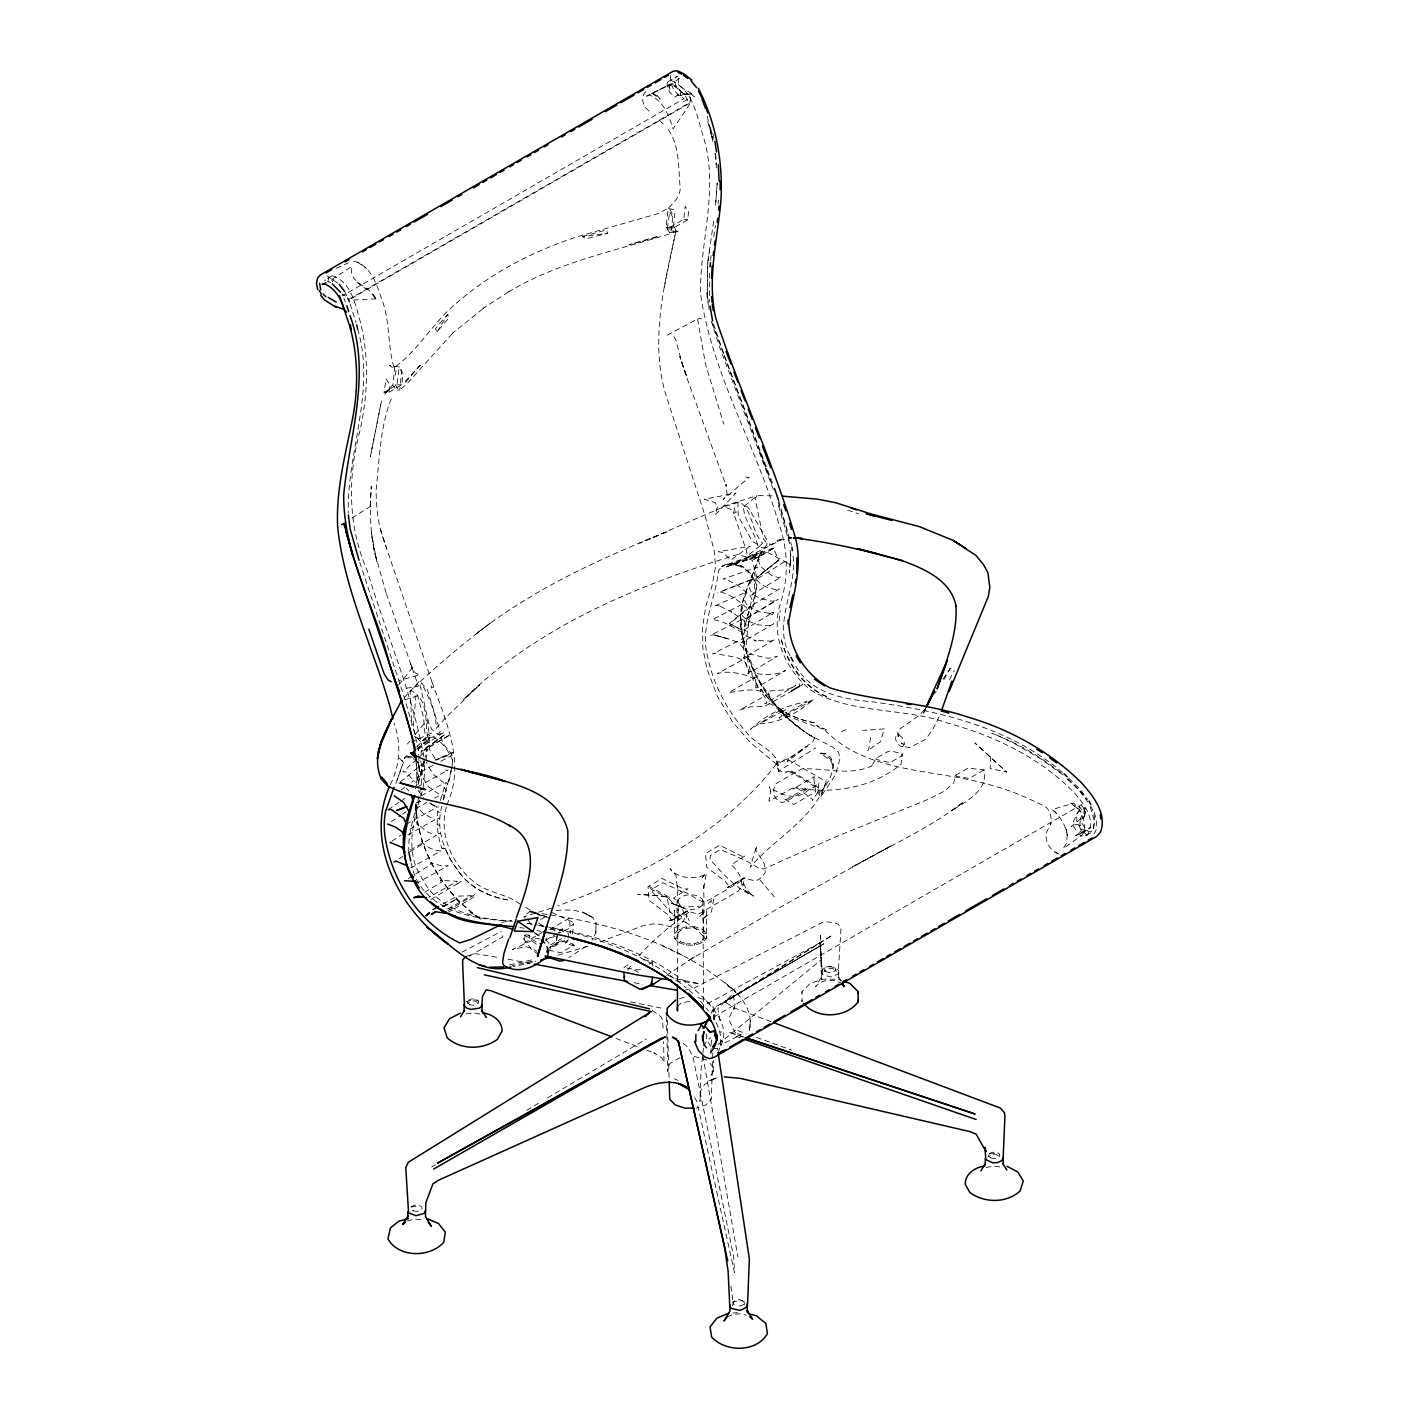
<?xml version="1.0" encoding="UTF-8"?>
<svg xmlns="http://www.w3.org/2000/svg" width="1419" height="1419" viewBox="0 0 1419 1419"><rect width="100%" height="100%" fill="white"/><g stroke="black" fill="none" stroke-linecap="round" stroke-linejoin="round"><path stroke-width="0.75" stroke-dasharray="5 3.75" d="M677.448 980.618L678.229 900.231M706.449 910.537L706.449 938.42L702.192 942.677L694.813 945.143L686.282 945.143L678.903 942.677L674.646 938.42L674.646 910.537L674.646 915.468L678.903 919.725L669.662 911.956L667.001 896.595L637.752 894.236L667.001 896.595L673.546 903.885L683.727 908.142L669.679 902.449L682.113 907.309L699.336 906.209M802.001 1000.324L802.001 1001.832L801.983 991.633L810.196 983.402L822.772 979.199L837.316 979.199L841.502 980.582M801.983 993.158L801.983 991.633M838.7 973.469L838.7 970.791C834.78 965.505 825.326 965.505 821.406 970.791L821.406 979.89L821.406 977.212L815.641 986.595L819.49 982.728L826.177 980.494L833.911 980.494L840.598 982.728M441.877 806.098C434.941 830.381 445.46 855.391 460.607 874.21L450.054 858.797L444.963 848.42L441.965 848.633C437.141 835.419 436.023 820.714 438.524 806.843M876.215 758.314L876.215 759.396L889.926 762.695L902.165 755.617L902.165 753.986L891.061 750.846L888.329 751.325L876.215 758.314L871.195 766.579L872.188 765.71C849.857 776.601 825.007 767.448 801.664 768.992L776.158 783.501L773.497 789.727L775.288 798.063L781.532 802.657L785.505 801.664L806.772 789.39L807.713 787.173L786.357 799.518L783.714 798.649L793.842 804.431L815.694 791.82L813.601 777.63L813.903 779.244L814.559 776.583L793.026 789.017L795.562 787.776C831.711 794.25 872.49 788.325 901.083 764.096L902.165 753.986M697.616 319.24L705.42 363.778L723.779 424.21M709.66 249.372L707.709 263.012L707.212 297.298L708.347 305.138M711.025 1075.46L713.172 1071.522L713.243 1067.372L708.17 1061.181M744.904 878.059L727.397 887.655L743.574 878.13L755.777 881.022L761.772 877.545L765.231 872.543L764.202 863.497L755.866 850.353L756.664 845.706L750.261 867.346C774.135 838.239 814.134 819.402 826.284 781.656L789.833 760.673L786.64 759.733L776.477 763.883C722.537 834.088 639.614 876.286 557.738 905.89M742.9 641.228L741.374 642.825L773.798 623.704L768.938 625.655L758.118 624.91L748.593 621.238L742.474 615.899L741.498 612.973L742.811 603.962L712.356 619.695C723.513 620.6 731.707 626.843 741.286 631.739C745.578 642.825 741.392 659.214 749.09 671.311L751.254 671.595L755.777 680.677L755.777 688.055L785.452 670.442C776.353 675.32 765.621 675.338 755.724 673.369L756.558 673.759L754.128 670.637L748.966 656.181L717.535 673.582C728.408 670.07 743.662 674.096 751.928 677.572L760.513 691.443C753.72 687.984 738.306 691.408 728.781 692.614L757.923 675.87L758.81 679.878L766.491 691.425C776.264 689.811 787.137 691.638 795.757 685.483L764.876 703.753L766.845 702.973L766.171 698.804L760.513 691.443L761.187 689.208L767.324 697.137C734.173 663.453 748.576 625.211 756.806 585.373L754.589 580.673L755.759 578.686L777.896 560.629L755.759 578.686L756.806 585.373L754.234 602.738L752.62 609.106L750.633 606.339L748.948 611.731L751.148 614.143L747.423 627.021L745.436 623.704L743.538 630.249L773.692 612.157L768.3 613.984L772.521 614.746L773.905 612.352L769.772 613.274L759.271 611.749L749.356 606.889L729.437 623.367L741.711 630.001L729.508 623.863L750.03 607.279L746.305 603.98L744.088 599.368L746.713 591.829L715.726 605.576L719.327 605.86L731.902 612.192L731.14 611.749L745.081 621.256C741.587 614.622 747.955 626.701 743.184 635.357L745.667 636.067M706.343 1033.919L706.254 1038.761L710.866 1046.708M556.337 910.572C568.984 909.153 582.429 909.969 593.036 917.738L596.015 922.829L595.803 932.868L592.007 940.247M595.803 932.868L596.015 922.829M671.666 920.328L687.488 911.211L671.666 920.328L668.243 914.936L649.086 900.373L648.004 886.751L662.123 878.467L683.692 889.11L688.038 888.826L673.528 898.05C680.02 903.176 684.792 910.75 684.313 919.264L680.872 924.266L674.841 927.742L659.48 924.177L652.013 924.017L642.789 925.809L600.131 941.879M707.709 263.012L707.212 297.298L707.105 292.598L709.234 309.998M790.809 553.871L789.407 572.939L790.88 559.671L790.507 564.531L784.104 561.924L754.589 580.673C749.729 568.061 734.297 558.607 721.668 566.412L718.564 570.58C715.531 599.439 699.656 627.233 707.673 656.891C713.455 684.721 727.096 710.777 746.128 731.849C755.937 746.429 780.06 749.959 778.676 771.138L793.061 771.83L791.625 771.049L818.834 787.953L819.668 795.438L820.962 796.538L835.33 775.111L839.995 758.686L838.54 752.265L833.077 747.37L809.132 734.705L814.595 737.986L812.573 742.155L788.574 758.668L778.162 761.861L776.814 763.848L778.676 771.138L815.641 747.937M713.172 1071.522L713.491 1060.685M714.697 1019.516L714.892 1013.006L713.278 1015.88M710.972 1053.643L711.416 1038.46M712.781 1052.987L711.362 1099.353L705.775 1104.94L696.126 1108.15M713.792 1019.853L713.934 1008.199L705.438 1000.058L697.882 997.539M990.657 756.38L990.16 768.566L1006.585 772.025L974.818 742.9L1006.585 772.025M428.591 739.352L429.123 735.308C440.404 739.317 448.528 749.924 452.714 760.939L451.81 768.406M370.146 506.672L371.299 486.38C369.543 511.62 370.022 537.375 376.922 561.871L371.281 532.32L374.403 551.512L386.447 593.993L386.039 592.734L418.445 686.246L403.262 688.783M428.662 737.933L425.221 757.48M718.138 204.159L718.386 200.256M670.726 75.473C668.988 85.087 675.639 94.523 684.064 98.62L342.298 295.932M421.017 754.092L421.23 751.29L445.495 734.137L421.23 751.29M395.546 375.148L396.256 366.013C416.033 351.327 429.23 329.598 446.524 312.198C483.418 276.882 528.985 252.493 577.285 236.707L657.405 213.808L667.302 208.735L669.697 209.161L672.766 215.032L671.684 228.973L670.105 233.709C615.58 250.879 558.412 261.947 508.676 291.8L510.201 290.824L482.939 308.455L484.642 307.355L452.359 333.376L453.92 331.727L407.076 383.698L400.566 389.32L398.083 389.09L394.5 383.432M749.48 1030.691L750.314 1020.882L749.569 1029.094C753.791 1009.743 738.997 992.839 724.275 982.32L736.053 992.502C680.304 942.003 605.097 921.374 531.983 912.452L537.695 913.694L529.872 911.353L546.173 916.727M709.553 273.175L709.358 301.697M710.635 260.511L711.185 254.178M425.966 759.768L427.935 749.055L418.428 757.817M416.618 783.075L417.399 774.685L415.785 759.963M388.895 392.353L401.861 384.744L402.961 373.357L399.076 367.947L397.001 384.921L384.052 392.353L386.074 378.944L389.675 384.425L388.895 392.353L384.052 392.353M423.11 787.776L424.795 771.138L423.944 758.633M667.338 228.849L671.684 228.973L687.701 219.839L688.499 211.91L685.182 206.252L683.816 219.289L667.338 228.849L669.662 211.733L672.854 217.533M779.066 621.043L780.166 610.436M1085.287 813.318L1084.258 809.007L1079.132 806.79L1083.761 811.828L1084.684 816.244L1085.34 812.945L1083.602 818.692L1085.517 811.313M394.872 366.191L392.832 385.028L384.283 394.748L392.832 385.063L396.54 390.456L399.803 389.782L401.737 370.643L400.584 367.184L389.48 365.534L394.376 368.727C387.156 346.201 390.473 319.807 380.948 297.032C376.319 282.683 369.454 263.686 352.355 260.99M668.314 129.679C680.056 146.565 678.264 169.092 680.251 188.656C679.736 196.851 673.564 202.846 668.189 208.398L666.114 227.253L669.679 232.769L681.475 231.262M332.56 281.742L333.926 279.508L328.002 282.009M557.135 935.653L556.017 945.568L547.486 948.637M415.058 759.449L418.215 762.305L419.563 770.801L418.091 763.014L413.266 758.668M557.33 933.915L556.053 945.054L564.638 940.495M703.434 1048.073L700.986 1070.494L699.922 1101.41L700.862 1090.448L704.853 1084.293L715.939 1077.89L708.649 1080.87L716.418 1077.89M572.425 934.234L573.719 923.68L567.972 929.108L559.104 933.117M753.134 593.816L751.964 595.146L753.134 593.816C759.094 579.679 745.418 563.769 730.253 564.833L738.465 565.72M708.01 260.883L714.041 218.295M713.757 236.831L715.46 225.55M669.679 232.769L672.925 232.095L674.876 212.956L673.564 209.586L668.189 208.398M391.218 398.828C379.99 427.403 379.441 459.49 376.106 489.857C376.23 506.885 377.809 524.054 383.786 540.107L432.05 682.237L431.145 688.055L433.7 687.098M418.179 782.986L424.565 759.52L418.162 782.206M446.435 806.95C438.453 834.425 452.058 863.71 473.254 881.305C487.249 893.491 506.76 893.243 521.021 904.861M672.925 232.095L677.058 231.332L674.628 227.111L666.114 227.288L674.628 227.111L675.905 231.066C664.376 283.835 650.168 339.425 665.298 393.063L705.154 516.055L714.129 550.483L715.602 566.607L711.93 586.189L705.882 606.019L702.582 627.021L702.848 648.181L706.981 668.881L717.109 695.736L732.239 721.526L750.279 742.527L776.636 764.309L778.676 771.138L775.324 757.214M898.298 736.443L898.741 733.712L898.422 734.829L899.894 733.623L897.429 735.184M870.627 737.525L868.588 749.782L867.257 750.864L880.277 741.835L884.409 728.869L862.929 730.395M415.395 788.858L419.669 769.949M525.243 934.944L523.788 943.351L541.739 932.567M734.049 1009.565L734.492 1007.047L729.579 1016.696L729.401 1020.651L734.794 1031.985L737.419 1034.203L736.585 1033.671L741.321 1034.611L720.799 1044.916L720.196 1044.171M732.523 1305.817L733.517 1301.755M675.905 231.066L664.287 287.028M734.191 1008.749L735.007 1004.776L732.896 993.85L717.783 1008.732L720.072 1020.598L718.457 1024.216M451.313 770.535L443.189 799.961M422.117 791.607C413.816 819.313 404.149 850.3 421.283 876.96C437.549 910.821 476.678 919.264 510.84 920.807M418.108 784.565L420.485 775.537L411.652 782.259M446.737 804.981C466.106 763.972 445.921 721.154 432.05 682.237M737.827 502.024L738.341 516.463L752.407 541.402L759.999 545.818L762.677 543.211C751.236 531.877 753.312 510.574 739.636 501.936L723.566 506.849L639.703 543.051L668.296 531.291C600.237 558.394 532.586 589.293 474.744 634.914L490.353 623.083C462.399 644.208 435.331 666.859 410.162 691.195L411.865 725.535M745.436 624.307L748.948 611.731M824.652 969.567L823.942 971.944L826.763 968.769L832.953 968.574L836.323 971.572L835.631 969.23M467.827 1001.211L467.153 1003.481L471.534 1000.945L474.744 1000.945L479.125 1003.481L478.451 1001.211M440.227 800.511L445.956 782.259L447.89 785.026L449.681 778.57L452.714 760.939L451.81 754.163L442.693 743.148L441.433 737.933L423.554 749.764M988.795 1154.835L988.103 1157.141L992.005 1154.356L995.198 1154.161L1000.023 1156.414L999.366 1154.197M443.278 799.695L446.275 790.17L444.112 787.722M623.934 967.634L631.171 962.596M666.575 975.296L695.239 956.388L687.878 960.876L782.543 905.925L891.806 845.458L851.648 867.311C889.287 845.99 929.551 828.377 963.856 801.682L951.102 811.047C965.417 801.948 988.617 790.543 984.165 769.861L967.935 768.158L955.856 775.129L953.621 782.969L944.735 790.915L929.25 798.915L833.13 837.955L763.936 868.96L758.917 868.251L746.234 860.801L720.338 849.573L710.316 855.497L710.085 859.506C722.981 873.927 735.414 888.117 753.542 896.098L742.722 888.95L751.946 895.176L746.323 889.181L743.006 882.192L743.006 885.438L743.538 879.904L705.101 902.112C695.931 900.817 689.758 892.143 680.286 890.955L681.368 891.522L662.992 882.689L652.971 888.613L652.74 892.622C664.145 902.36 671.311 917.827 686.388 922.545L683.71 921.126L695.629 928.771L704.303 937.232M424.671 761.897L422.046 770.304L421.798 776.051L428.343 786.711L440.298 795.03L434.569 798.223M397.285 780.148L402.57 763.919M711.433 1013.361L712.64 1009.831L710.919 1013.592M717.943 1052.703C723.601 1041.262 720.089 1027.906 713.26 1017.795M820.962 796.538L826.887 779.581M550.235 918.075L538.085 914.829L530.777 910.945L531.593 915.876M925.436 708.56L922.935 714.573L925.756 708.578M395.812 783.501L405.284 757.143L411.9 756.593M390.278 784.601C400.176 765.391 401.471 743.325 394.021 723.051M752.07 579.36L749.055 585.799C750.491 597.381 763.457 599.457 772.681 601.248L776.104 600.521L746.181 618.436L748.86 611.944L748.522 609.762C740.789 602.046 730.661 594.366 719.93 591.829L752.957 579.005L717.571 593.018M686.282 945.143L686.92 943.777L694.175 943.777L700.454 941.666L704.09 938.048L702.884 909.455L702.884 913.268L699.585 916.585L704.196 912.364L703.647 885.279L703.647 889.323L706.325 873.341L702.103 877.563L705.367 874.53C693.909 879.78 678.566 878.787 670.052 868.765L675.976 875.204L677.448 889.323L677.448 885.279L676.898 912.364L681.51 916.585L678.211 913.268L678.211 909.455L677.005 938.048L680.641 941.666L686.92 943.777M694.813 926.767L686.282 926.767L678.903 929.232L674.646 933.489L677.005 933.862L680.641 930.225L686.92 928.132L694.175 928.132L694.813 926.767L702.192 929.232L706.449 933.489L706.449 938.42L704.09 938.048M939.13 716.79L932.833 729.313L925.667 739.299L909.65 747.529L905.943 746.979L901.242 742.935L905.074 745.028L902.519 746.376A6.208 3.583 60 0 1 895.602 738.731A6.208 3.583 60 0 1 901.792 737.224A6.208 3.583 60 0 1 902.519 746.376M720.692 1045.803C731.512 1025.99 711.735 1006 698.574 993.069C657.511 956.14 603.962 936.522 550.164 927.512M949.435 679.825L954.313 670.495M415.341 805.69L416.406 818.249L415.536 804.236C417.558 849.733 442.994 894.041 480.828 919.264L470.594 912.24L473.503 914.333M943.866 679.683L950.233 668.544L946.899 671.063M1093.978 834.035L1095.965 830.629L1096.603 820.821L1093.517 809.504M703.664 1045.998L706.502 1041.191L710.742 1037.803M712.977 1012.049L716.364 1006.426L823.836 943.759L723.903 1002.027L832.368 935.174L725.091 1002.488L725.375 1001.069L726.563 1003.375L725.375 1002.222L734.474 1007.969L771.794 1021.928M437.034 331.851L447.819 314.255L448.546 318.158L437.034 331.851L435.385 328.623L447.819 314.255M627.712 970.17L632.342 963.395M943.085 678.956L950.233 668.544M568.398 939.644L565.188 942.979L575.812 946.739L572.886 944.061L561.747 940.939L550.377 946.438M924.372 709.961L918.448 715.974L898.245 730.058L897.588 734.191L898.972 739.281M398.633 685.075L412.113 667.941L415.607 673.209L419.971 674.646L399.466 680.446M416.831 749.09L428.396 740.328C424.653 726.085 428.644 707.354 418.073 695.789L405.054 699.638M764.823 547.486L766.863 544.914L767.289 540.745L748.753 508.215L746.429 506.211L743.503 506.955C743.875 520.826 754.926 531.753 757.657 545.286L761.631 547.805L764.823 547.486L783.554 538.706L776.441 540.674L791.731 537.978M407.395 744.053L410.02 740.842M415.27 734.421L427.084 720.001L429.265 733.694L431.571 732.949L411.421 742.208M638.887 955.927C653.52 939.413 670.779 925.294 688.641 912.435L686.672 917.561L686.424 914.616L689.173 920.789M645.911 91.508L644.031 93.601L642.63 100.607L644.723 106.78L650.523 112.704M403.954 698.042L419.244 681.28L428.733 723.105L431.908 729.472L438.595 734.599L443.916 732.346L418.481 749.019L418.729 755.422M706.449 915.468L702.192 919.725L711.433 911.956L713.899 898.067L707.868 903.743L711.895 901.739M677.448 1006.639L680.96 1003.127L690.556 1001.104M414.614 736.408L422.383 740.753L425.31 737.986L423.607 717.588L417.647 695.133L412.166 691L410.162 691.195M416.991 749.267L429.567 737.348L429.212 748.877L435.899 760.034M407.182 755.458L404.043 758.331L407.466 756.274L413.709 757.338M416.583 746.82L429.123 735.308M351.38 298.504L690.45 102.753L690.645 97.521L680.996 91.827L675.213 97.095L670.07 92.625A9.436 5.197 57.6 0 1 667.196 83.827A9.436 5.197 57.6 0 1 671.666 80.688C694.902 91.135 697.563 120.349 704.8 141.634C718.156 192.062 699.815 242.844 700.525 293.573C711.966 373.552 755.653 444.892 778.322 522.103C788.059 548.284 789.017 576.912 780.415 603.501C770.091 635.41 785.505 669.999 810.799 690.131C851.879 714.768 903.743 707.034 948.158 723.229C995.074 736.124 1040.89 758.065 1074.963 793.505C1083.939 804.041 1095.84 819.384 1088.142 833.645L1085.251 835.968L1082.147 836.217L1078.795 834.283L1073.74 826.603L1073.349 822.027L1077.34 812.661L1084.293 808.617L1081.562 805.531L1076.595 814.666L1076.773 821.016L1080.852 829.53L1087.149 835.507M416.228 695.558L415.128 696.534C416.778 711.93 406.65 733.658 423.164 743.201L426.356 742.9M416.867 759.236L402.801 771.901L405.887 771.936L415.217 782.171M744.567 505.98L757.143 495.586L772.415 495.852M718.191 1044.384L821.814 959.244L820.856 957.594L822.577 974.605L830.612 976.964L838.168 974.126L841.024 927.813L838.132 924.106L834.656 922.669L824.989 921.694L821.778 922.722L694.068 988.067L684.437 990.178M424.547 762.198L398.154 783.678L399.307 783.199M759.999 545.818L746.181 556.957L737.596 554.439C638.071 585.16 538.369 625.655 462.913 699.993L479.782 684.809L445.442 717.854L436.254 728.302C436.396 712.675 428.414 696.658 421.532 682.947L427.456 689.811L440.245 731.725L437.371 735.237L422.383 740.753M586.118 946.367L568.895 957.559M401.258 789.904L404.717 787.368M932.354 694.601L937.498 690.84M530.777 910.945L524.675 915.361L525.012 918.483M388.203 809.664L398.934 802.409M400.726 801.203L406.082 797.584M807.854 702.618L810.621 700.773M391.36 821.619L400.584 815.482M402.428 814.258L406.118 811.81M391.786 841.201L400.797 835.277M409.789 829.37L416.991 824.652L416.867 821.743L417.363 823.57L426.658 831.676L436.342 835.436L407.448 851.577M331.744 279.543L352.018 266.275L351.309 272.572C354.378 285.13 370.146 286.656 375.467 297.901L377.454 298.788L350.759 300.189M399.324 858.672L402.854 856.437M409.896 851.932L422.099 844.34L421.638 841.183L422.082 842.46C426.445 847.09 433.167 850.229 440.759 851.063L411.155 867.701M351.947 518.095L370.661 506.264L372.15 507.399M667.232 335.15L698.68 318.424L701.447 318.885M443.916 906.599L456.528 898.812L456.794 897.393L456.368 899.38L461.069 904.063M408.335 878.45L413.958 874.991M415.838 873.838L430.862 864.614L430.542 862.717L442.763 866.246L448.333 865.555L418.268 882.441M989.362 1153.7L998.089 1153.292M751.946 594.579L781.355 576.894L777.878 577.462L771.688 575.458L760.229 566.27L758.633 561.037L761.506 553.587L724.506 567.458L765.604 553.782L731.654 564.975M456.953 884.019L461.104 881.518L430.471 899.717M746.181 618.436L778.339 599.19M424.76 892.196L441.504 882.228L440.209 880.294L457.255 881.341L428.893 897.287M447.907 910.626L475.436 894.236L472.687 897.837L448.457 912.169M431.66 1166.968L435.456 1164.697M526.68 1110.314L539.983 1102.368M547.592 1097.863L646.425 1038.956M727.397 887.655L744.265 877.705M716.364 1006.426L823.836 943.795M410.996 1206.948L419.669 1206.008M683.284 101.813L690.645 97.521L689.953 102.47L348.187 299.799M667.959 81.788L677.413 76.289L675.249 77.637L674.539 80.83L675.515 84.909L680.996 91.827M791.465 691.319L799.624 686.583L764.486 706.467L749.871 706.91L739.423 710.227L768.672 693.82L768.459 695.629L768.601 692.791L770.109 697.811L779.013 708.986L781.142 710.724L782.632 708.879L782.277 711.735L785.949 709.553L759.874 723.672C780.344 723.14 798.613 712.036 813.867 699.372L784.104 716.027L786.286 715.407C804.059 722.856 846.327 737.596 816.599 725.641L818.124 726.333M469.139 956.246L502.539 936.983L500.996 931.183M540.621 919.477L546.35 916.177M549.685 929.516L569.409 918.128L570.562 933.347M559.015 930.775L562.563 928.718L561.622 930.917L558.075 932.975M545.676 940.141L556.301 933.986M687.488 911.211L669.733 920.736L686.867 911.051L698.254 914.226L738.377 891.061L741.818 886.059C742.332 877.563 737.525 870.06 731.157 864.845L745.436 855.622L741.924 856.296L719.646 845.245L705.527 853.528L706.609 867.169L725.765 881.731L729.313 887.052M550.519 944.912L561.445 938.598M549.401 947.52L564.744 938.668M678.903 942.677L680.641 941.666M694.175 928.132L700.454 930.225L702.192 929.232M649.104 964.281L652.563 961.302L641.14 959.404M713.899 1016.909L1081.704 804.555L1085.269 808.936L1080.728 817.77L1081.136 822.346L1087.717 831.144L1093.109 831.463L1085.251 835.968M331.727 275.907L324.259 280.182L325.678 280.217M686.867 911.051L669.733 920.736M407.909 834.993L434.835 819.792L422.915 813.176L416.21 805.478M447.748 909.029L471.321 895.708L457.131 896.152L440.387 905.428M720.462 1041.191L722.466 1040.074M421.319 795.846L444.165 783.111L432.813 774.064L426.179 762.038M415.448 808.865L426.924 802.48M406.082 824.404L437.336 807.039L429.957 803.119M417.417 787.031L447.961 770.02L447.57 770.889L445.424 769.878M707.354 1003.783L820.111 942.695M462.133 952.131L500.002 932.035M433.043 765.355L419.403 772.486L416.849 780.273L416.388 754.837M440.83 761.276L450.586 756.185L451.81 754.163L435.793 760.176M465.964 1001.779L473.503 999.561L477.955 1000.501M442.143 906.51L456.457 899.469M768.761 703.895C771.28 702.334 783.306 712.373 781.195 716.524L778.996 718.067L806.861 701.642C785.913 705.456 765.781 714.449 750.527 729.348L780.078 710.405L782.525 709.624L784.636 715.832C762.038 691.762 745.277 661.272 741.09 628.227C736.922 601.106 754.039 578.154 760.016 552.825L762.642 551.211L733.446 563.432L721.668 566.412L760.016 552.825L733.446 563.432L743.308 566.82M336.321 268.315L348.347 262.817M841.361 731.619L847.445 729.011M680.109 1057.634L670.087 1063.416L667.906 1067.372L667.87 1071.522L666.256 1015.188M466.088 956.371L475.507 953.657L499.346 957.63M732.151 1302.181L740.062 1300.425L744.372 1301.631M727.131 1316.921L733.392 1314.296L741.073 1313.817L746.359 1315.182M416.53 802.604L420.485 801.025M555.29 936.38L545.676 939.059M416.938 802.746L420.982 801.203M588.069 946.207L555.148 956.034M679.435 998.799L685.093 996.918M551.849 908.018L523.664 916.816M582.411 236.547L606.215 230.002L607.811 233.266L585.958 238.835L582.411 236.547L607.811 233.266M407.235 1220.961L414.295 1219.134L421.975 1219.613M438.382 833.733L440.458 833.201M746.429 656.554L744.39 656.571L743.219 658.239L774.792 639.455L771.156 641.14L754.518 640.306L756.309 641.033L743.733 634.772L742.155 631.42L741.303 619.411L741.179 620.387L742.084 619.447L710.44 635.322L713.704 634.807L727.982 638.745L713.597 634.683C723.282 638.568 738.323 639.189 743.042 648.04L745.347 648.749M720.267 1032.145L721.721 1031.79M532.214 962.508L513.093 966.641M532.462 961.248L511.993 965.7M820.2 753.56L824.51 754.003L831.055 759.839C836.181 773.124 826.461 785.097 818.302 794.551L817.894 788.627L791.66 772.238L792.636 772.787L785.168 772.787M640.43 969.283L637.699 969.886L624.413 967.652L624.271 966.57M501.865 922.439L511.514 920.452M986.116 1167.5L993.46 1166.134L1001.016 1167.057M509.421 964.92L531.877 959.865L535.708 961.408M674.646 938.42L677.005 938.048M706.449 933.489L704.09 933.862L700.454 930.225M466.283 1013.858L473.84 1012.918L481.201 1014.301M714.218 1048.641L717.517 1048.286L718.085 1052.614M732.789 1312.983L738.997 1312.61M407.679 757.87L410.889 757.711M397.001 384.921L401.861 384.744M791.873 537.783L788.609 537.89L793.86 537.872M437.247 818.195L439.571 818.302M742.9 641.707L745.206 641.849M745.702 477.121L749.126 477.369L723.087 499.63L727.184 494.841L725.96 484.216L726.262 486.078L683.461 368.461L675.621 339.318L672.304 334.104M550.412 929.303L560.948 930.367L565.809 932.691M634.364 970.099L638.248 972.246M675.763 980.724L699.851 983.775L674.131 978.347L666.398 974.427M683.816 219.289L687.701 219.839M539.983 938.988L536.276 938.438L512.419 949.577L525.314 946.721L531.327 948.016L536.808 951.262M512.507 921.268C471.906 919.317 420.379 910.572 411.138 863.054M527.833 923.574L532.196 924.23M527.017 923.272L537.145 924.816M519.939 927.583L524.179 928.221M508.037 959.244L529.784 963.288M634.151 982.693L642.842 984.307M694.157 1056.339L706.768 1060.064M538.564 925.401L546.918 927.033M548.993 927.458C598.233 937.285 647.33 954.881 686.033 987.819M536.843 930.545L541.065 931.378M630.55 1001.92L637.06 1003.215M639.224 1003.659L660.935 1008.022M539.309 925.259L547.982 927.05M437.673 811.739L440.174 812.431M548.745 950.074L560.665 952.788L572.904 945.728L572.886 944.061M437.229 824.599L439.553 825.308M743.999 1037.165L728.426 1032.11L743.059 1036.97M847.64 510.113L858.566 513.855M546.209 916.692L536.151 913.233L522.919 905.907M736.124 1036.384L740.292 1037.821M737.703 1030.602L746.022 1033.617M756.416 1037.378L791.767 1050.166M615.97 1038.424L638.585 1047.045M646.798 1050.184L655.01 1053.324L653.804 1052.792L662.034 1058.113L664.057 1062.636L663.524 1041.635M526.307 934.589L530.227 936.114L526.502 934.518M674.291 1078.812L678.193 1080.427M551.991 912.47L573.347 922.421M662.407 945.888L686.051 957.08M327.363 281.015L330.751 282.647M536.382 944.203L530.138 939.591L528.773 934.66M1058.609 853.936C1050.273 850.957 1045.182 841.91 1046.122 833.237L1050.965 823.233L1050.628 824.333C1051.798 817.752 1050.734 809.664 1044.349 806.063C1028.136 798.383 1011.818 790.702 994.382 786.197C937.675 768.122 868.889 775.43 824.386 729.756M327.115 275.942L337.687 283.073M524.214 935.05L541.207 944.522M534.981 933.081L540.337 936.079M678.903 929.232L680.641 930.225M700.454 941.666L702.192 942.677M744.159 629.841L746.465 631.207M345.402 296.11L341.944 294.017L345.385 301.768M430.383 803.385L435.864 807.039L426.764 800.848M478.895 917.969L480.828 919.264M357.57 262.089L366.563 268.51M1062.991 774.916L1041.599 759.378L1012.297 742.243L991.757 733.109C1017.476 743.113 1041.688 757.054 1063.008 774.632M652.279 1010.363L660.988 1016.802L662.496 1019.676L663.258 1031.134M356.914 282.221L366.616 289.476M538.652 954.579L531.22 948.992L521.021 935.564M1062.388 772.504C1009.548 727.237 939.875 711.132 872.65 701.82C843.507 699.39 810.444 693.306 795.154 665.085M479.711 918.324C443.118 892.533 416.991 849.005 416.015 803.828M551.654 928.523L555.095 931.201M534.129 932.496L539.752 936.877M538.812 922.847L543.353 926.447M747.174 618.116L749.392 620.014M442.16 794.232L444.36 796.13M683.337 1043.302L688.02 1047.435L692.898 1056.481L733.765 1257.429L734.457 1272.524L696.96 1101.694L693.217 1094.776M1067.514 779.173L1078.05 789.106L1088.036 802.09M1068.809 778.339L1079.859 788.929L1087.681 799.376M1067.691 778.854L1081.083 791.944L1086.759 799.624M689.457 990.444L692.561 993.513M700.347 1001.175L708.471 1010.913M659.604 120.313L664.766 125.528M780.982 711.717L795.509 725.233L804.094 731.406L784.849 716.01L803.456 730.945L814.595 737.986C774.987 715.105 747.405 673.475 741.09 628.227M406.313 788.254L408.92 791.057M372.168 294.46L375.698 298.629M759.981 879.922L774.295 896.826M414.987 758.934L418.782 763.724L419.403 772.486L418.818 757.551M418.091 790.472L423.767 798.205M527.141 918.82L530.83 924M841.006 980.955L838.7 977.194L838.7 979.873L838.7 970.791M1090.75 806.364C1095.131 813.584 1095.273 822.381 1093.091 830.328L1094.226 820.59L1090.342 807.003M344.462 291.143L346.963 296.447M686.282 926.767L686.92 928.132M694.175 943.777L694.813 945.143M773.337 489.573L719.646 347.158L711.345 321.208M724.346 355.513L773.727 486.415M771.759 483.826L712.107 322.822M789.922 655.454C771.883 622.533 798.223 588.229 792.795 554.049M759.945 451.739L767.644 472.527M723.655 353.668L713.154 322.947M778.215 502.149L786.374 528.365L789.798 544.062L777.346 502.095M359.734 562.296L403.351 694.175L412.273 724.701M380.469 529.358L386.802 548.958M350.121 303.861L356.063 322.787M778.605 500.233L791.518 545.251M707.247 116.163L712.196 138.264L706.733 117.937M744.07 1302.394L744.762 1304.7M712.71 133.12L714.342 139.222M413.461 728.781L419.51 753.205M710.44 127.639L713.225 139.665M669.803 89.503L668.775 84.945L671.205 83.969L675.675 86.133L685.572 96.208L689.474 104.687L673.049 128.916C668.863 115.507 663.365 100.057 648.855 94.86L671.205 83.969L646.514 96.244L668.775 84.945L669.147 87.41M567.884 932.673L569.143 938.473M357.641 329.119C376.088 390.491 346.892 451.508 348.294 513.004M408.885 852.322C406.792 820.306 428.378 790.117 419.935 757.427M710.28 127.887L712.994 142.751M714.928 153.358L716.098 159.726L715.46 153.695M702.884 1055.559L737.898 1257.057M955.856 775.129L956.016 776.211L969.283 778.446L984.165 769.861M732.115 1294.926L732.984 1301.223M730.909 1286.253L731.814 1292.833M715.46 154.174L716.506 164.817M715.318 154.281L716.524 169.34M423.802 756.558C412.344 692.88 385.773 632.874 367.361 571.077C347.992 526.875 347.495 477.919 359.716 431.766C368.337 393.489 369.579 353.171 358.528 315.249C354.395 300.243 349.5 282.168 333.359 276.013A9.436 5.694 62.6 0 0 328.268 280.27M652.563 961.302L652.935 966.871M667.302 1019.853L669.129 1079.487M702.866 900.231L703.647 1008.519M567.174 940.584L567.21 941.968M790.33 550.377L790.507 564.531L766.491 551.867L760.974 551.796L744.035 596.264L741.587 605.931A89.308 50.96 59.8 0 0 741.108 628.245M821.406 970.791L821.406 973.469M677.466 926.43L677.466 930.492M545.535 939.892A6.208 3.583 60 0 1 549.933 949.577M734.368 1304.877A5.499 3.175 0 0 1 736.851 1299.893A5.499 3.175 0 0 1 744.141 1302.944A5.499 3.175 0 0 1 736.674 1305.852M752.088 599.829L750.119 595.537L738.678 586.065L726.315 579.254L722.91 579.076L757.586 567.086L754.447 573.453C755.759 583.794 767.502 588.548 776.335 589.594L779.847 588.69L749.711 606.711L752.088 599.829M717.216 182.838L715.548 205.595L717.163 182.98M770.748 791.305L769.488 786.889C782.153 796.201 798.613 801.877 810.249 787.882L813.158 787.829L818.923 782.791L817.557 792.707L812.36 800.564L812.342 799.216L796.768 787.563L794.055 787.314L768.921 801.238L770.748 791.305M820.377 935.298L821.14 972.033L822.577 974.605L819.88 942.251L821.654 965.363L820.377 935.298M1067.248 834.833L1066.609 843.117L1063.381 848.473L1082.591 834.691L1084.364 829.831L1084.311 821.832L1080.657 811.579L1073.864 803.154L1052.135 809.557L1057.049 813.885L1054.122 811.012C1060.862 817.699 1066.077 826.089 1067.336 835.631L1066.112 829.175L1067.248 834.833M1080.249 820.927L1079.859 824.067L1082.502 829.157L1085.269 830.913L1087.77 830.381L1075.478 835.667L1090.874 827.277L1078.546 834.478L1081.491 829.955L1079.149 825.131L1076.631 824.226L1071.114 826.745L1084.719 815.428L1080.249 820.927M743.361 638.497L744.354 637.787L712.71 653.911L715.158 653.254C725.357 656.429 739.565 655.596 745.968 663.099L749.001 671.311L747.76 674.468L749.09 671.311L747.955 673.688L777.293 656.323L768.247 658.345L749.445 653.946L750.438 654.425L746.376 650.523L743.361 638.497M734.474 507.63L733.729 513.359L746.713 551.601L747.405 557.117L776.565 542.271L771.333 544.648L767.2 543.229L763.582 539.291L755.103 498.654L756.824 495.71L723.176 506.406L730.696 509.315L733.729 513.359L736.213 512.436L734.474 507.63M381.48 401.063L370.324 456.758L381.48 401.063M717.446 506.743L715.282 514.866L735.947 493.138L704.338 499.222L714.981 502.574L717.446 506.743M679.009 78.435L678.264 80.475C678.247 90.248 690.698 89.787 694.423 96.953L690.219 93.175L677.502 95.57L691.958 93.725L680.517 95.641L680.712 92.058L679.08 89.61L674.451 86.222L670.956 84.909L669.768 85.69L679.009 78.435M788.627 758.81L787.279 761.79L807.251 746.163L788.627 758.81M669.484 897.305L668.828 898.511L647.986 887.443L648.643 886.236L669.484 897.305M420.219 365.268L404.787 383.183L404.025 382.58L420.219 365.268M778.765 560.328L756.735 577.072L752.23 560.345L749.019 558.909L773.32 547.84L778.765 560.328M750.066 546.226L730.874 560.133L723.158 552.541L718.475 551.76L750.066 546.226M799.376 685.909L791.447 690.414L802.852 684.455L799.216 683.266L799.376 685.909M448.706 735.592L423.926 750.243L448.706 735.592M774.153 547.965L752.23 560.345L774.153 547.965M452.856 752.513L435.544 759.91L452.856 752.513M657.387 236.299L628.989 244.724L658.15 236.902L657.387 236.299M719.327 605.86L715.531 605.434L719.327 605.895M444.963 848.42L442.71 848.154L444.963 848.42M751.254 671.595L749.001 671.311L751.254 671.595M825.787 753.649L820.661 753.01L831.428 761.666L833.733 768.53L833.325 763.582L830.718 757.462L825.787 753.649M507.381 899.823C489.573 896.737 472.155 888.684 460.696 874.317C472.296 888.72 489.431 896.773 507.381 899.823M814.222 722.679C796.414 719.486 779.066 711.398 767.413 697.226C779.226 711.416 796.29 719.539 814.222 722.679M1058.06 853.44L1054.973 852.127L1058.06 853.44M826.426 696.481C802.533 686.654 786.428 662.655 780.876 638.053C787.332 662.389 802.87 686.051 826.426 696.481M657.582 95.942L651.09 92.643L660.137 99.011L657.582 95.942M583.918 912.914L582.198 912.027L593.036 917.738L583.918 912.914M402.943 761.577L399.094 758.048L402.943 761.577M1077.713 808.777L1070.76 803.065L1077.713 808.777M412.344 668.384L410.268 663.063L412.326 668.58M686.53 375.911L679.79 356.541L686.53 375.911M681.528 907.344A12.753 7.361 0 0 0 702.866 904.045A12.753 7.361 0 0 0 687.239 895.017A12.753 7.361 0 0 0 681.528 907.344M825.521 971.128A5.499 3.175 0 0 0 835.028 970.827A5.499 3.175 0 0 0 829.849 966.233A5.499 3.175 0 0 0 825.521 971.128M990.764 1157.798A5.499 3.175 0 0 0 999.65 1155.829A5.499 3.175 0 0 0 992.253 1152.37A5.499 3.175 0 0 0 990.764 1157.798M413.603 1210.815A5.499 3.175 0 0 0 422.082 1208.314A5.499 3.175 0 0 0 414.1 1205.316A5.499 3.175 0 0 0 413.603 1210.815M469.246 1004.28A5.499 3.175 0 0 0 478.451 1002.861A5.499 3.175 0 0 0 471.711 998.976A5.499 3.175 0 0 0 469.246 1004.28"/><path stroke-width="1.5" d="M407.785 1218.176L407.785 1211.773M464.119 1010.984L464.119 1004.581M482.017 1011.516L482.017 1005.113M677.448 984.68L677.448 1010.683L677.448 1006.639M729.898 1304.841L729.898 1311.245L723.992 1320.983L727.131 1316.921M719.096 180.94L718.333 164.781M796.768 573.152L796.893 557.809M444.005 912.683L444.129 911.069M695.753 1041.67L695.913 1034.398M720.178 189.649L720.142 181.206M711.628 278.177L712.161 265.814M538.156 955.111L538.209 953.923L537.712 956.583L546.883 925.685L537.429 955.803L542.98 938.952M709.695 1015.827L709.465 1020.226L709.624 1018.682M717.287 1034.877L716.826 1040.73L712.427 1047.098M710.103 266.843L710.458 262.621M651.587 981.735L651.268 984.999L652.58 976.822M403.794 837.707L404.575 827.277C401.683 844.11 403.67 861.901 412.432 876.8M717.198 222.535L717.677 218.42M718.617 210.207L719.078 206.092M538.103 954.81L538.209 953.923M405.71 823.339L405.266 826.763L405.869 823.375L403.705 818.355L391.165 809.469L388.203 809.664M713.118 255.509L713.651 251.376M714.431 245.203L714.945 241.07M547.628 949.506L547.184 952.255L547.503 951.12M387.511 785.824L381.427 779.279L381.8 777.08L386.713 782.827L387.511 785.824C425.984 805.602 472.97 803.119 510.503 826.266L508.233 824.918C545.056 841.928 527.283 887.992 516.356 917.561M795.243 583.085L796.006 579.218M789.851 607.722L792.849 594.898M411.953 804.289L412.947 800.369L410.907 794.427M414.845 795.279C406.668 823.126 396.593 854.149 413.763 880.986C431.731 919.281 476.678 923.059 513.589 926.625M941.329 711.185L951.972 681.014M413.763 796.502L406.171 821.158M409.098 812.697L408.388 814.914L409.009 811.437L403.581 802.409L394.251 795.793M542.36 940.992C552.381 904.879 569.054 868.694 567.777 830.629C556.071 785.31 497.945 781.39 460.82 769.364L505.395 781.514C474.638 769.169 439.234 769.47 410.481 752.921L415.288 757.657M508.658 938.935L504.011 953.16L502.521 962.614L503.639 965.222C518.343 975.172 536.293 966.747 547.681 955.892L548.337 951.759L546.954 946.686M509.776 937.782L516.197 919.122M517.669 921.286L514.246 931.077L533.03 931.609L537.961 917.579L517.669 921.286L533.03 931.609M715.034 1032.34L714.573 1035.427L717.127 1040.003M949.187 691.337L988.334 596.406L989.823 587.218L987.872 572.531L983.385 564.443L975.9 555.397L953.142 540.408L919.086 526.52L871.39 514.086L835.507 502.698L817.238 499.133L782.72 496.153M926.252 706.556L947.431 660.19L937.09 689.013C945.799 662.23 957.63 634.665 955.98 605.948M389.445 786.534C364.328 843.471 399.998 910.448 447.748 943.919L426.871 927.068C451.845 944.752 476.624 976.52 510.982 966.942M624.2 977.62L624.662 976.556M394.056 787.385L385.525 811.508A89.308 52.148 60.2 0 0 384.691 833.982C390.438 879.248 418.144 922.616 459.667 942.908L470.966 939.396L501.262 924.461M715.123 1031.418L709.784 1031.879L704.871 1025.884L709.216 1017.352M926.696 706.591L934.376 690.769M926.022 707.247L934.731 691.124M698.13 1030.637L701.447 1024.979L704.179 1028.065M460.554 1016.838L464.563 1010.115M980.937 1170.817L985.194 1163.846M408.264 1215.515L402.694 1224.562L405.728 1222.167M702.973 1028.19L706.662 1022.993M401.329 701.004C389.515 724.648 369.029 752.212 381.427 779.279M858.123 1000.306L858.123 1001.832C845.901 1018.452 816.51 1019.268 803.491 1003.339M710.6 1052.295C727.982 1033.227 702.707 1007.916 688.658 995.056C647.951 959.723 595.732 940.691 543.158 931.786M645.095 1016.625L649.813 1012.474L408.388 1162.214L405.763 1167.465L408.566 1212.89L416.122 1215.711L424.139 1213.351L425.594 1210.797L425.806 1202.815L432.937 1183.818L438.631 1180.165L645.787 1087.007C658.842 1082.041 674.362 1079.487 686.92 1087.22L678.211 1083.318L689.705 1090.023M411.9 753.294L415.182 750.491M675.657 1000.058L667.161 1008.199L667.161 1015.436M466.088 956.371L462.736 959.741L462.647 963.483L464.439 1005.752L466.762 1008.093L470.806 1009.423L479.498 1008.093L481.839 1005.752L482.442 996.386L486.096 989.948L490.619 990.622L611.873 1036.863M341.677 524.728L342.6 524.001M623.899 972.742L624.431 980.884L640.111 989.345L654.283 983.615L661.502 978.791M401.169 701.092L402.446 700.294M434.906 912.151L431.287 914.368L435.633 911.796L446.595 913.268M719.539 1052.792L723.3 1050.486M326.015 272.945L331.744 269.628M345.136 261.894L348.968 259.677M362.359 251.943L366.191 249.744M370.022 247.527L375.769 244.21M379.582 242.01L383.414 239.793M389.161 236.476L392.992 234.259M396.806 232.06L400.637 229.843M406.384 226.526L410.215 224.326M414.029 222.109L427.438 214.375M440.83 206.642L452.306 200.008M458.053 196.691L461.884 194.492M473.361 187.858L479.108 184.541M482.921 182.324L486.752 180.124M490.584 177.907L496.331 174.59M500.144 172.373L503.976 170.174M509.723 166.857L513.554 164.639M517.367 162.44L521.199 160.223M526.946 156.906L530.777 154.706M534.591 152.489L538.422 150.272M544.169 146.955L548 144.756M561.392 137.022L565.223 134.805M570.952 131.488L574.784 129.289M578.615 127.071L592.007 119.338M605.399 111.604L616.893 104.971M620.706 102.753L634.116 95.02M637.929 92.82L643.676 89.503M647.507 87.286L651.339 85.069M655.152 82.87L660.899 79.553M664.731 77.335L668.562 75.136M700.489 1024.642L708.152 1020.226M720.018 1052.792L725.783 1049.475M729.614 1047.257L743.042 1039.506M746.873 1037.289L752.638 1033.972M756.469 1031.755L760.3 1029.538M764.131 1027.321L769.896 1024.004M773.727 1021.786L785.239 1015.135M790.986 1011.818L812.094 999.632M815.925 997.415L819.756 995.198M825.503 991.881L829.352 989.664M835.099 986.347L838.931 984.13M842.78 981.913L846.611 979.695M852.358 976.378L856.189 974.161M860.038 971.944L863.869 969.727M869.616 966.41L873.465 964.193M877.297 961.976L883.044 958.659M886.893 956.441L890.724 954.224M894.555 952.007L900.302 948.69M904.151 946.473L909.898 943.156M913.73 940.939L917.579 938.722M921.41 936.505L927.157 933.188M931.006 930.97L934.837 928.753M938.668 926.536L944.415 923.219M948.264 921.002L959.758 914.35M965.523 911.033L986.613 898.848M992.378 895.531L1003.872 888.879M1009.636 885.562L1013.468 883.345M1017.299 881.128L1021.148 878.911M1026.895 875.594L1030.726 873.377M1034.575 871.16L1038.406 868.96M1044.153 865.625L1047.985 863.408M1051.834 861.191L1057.581 857.874M1061.412 855.657L1065.261 853.44M1071.008 850.123L1074.839 847.906M1078.671 845.689L1084.435 842.372M1088.267 840.154L1092.098 837.937M433.558 1169.114L651.019 1044.153M394.039 862.043L395.83 861.067L407.43 865.785M432.955 909.561L438.542 906.457M460.306 1013.113L449.521 1018.736L444.058 1027.799L447.18 1037.821C460.944 1050.22 482.797 1049.971 497.448 1039.329L502.078 1031.081C502.237 1020.456 491.932 1013.893 482.425 1012.847M642.027 989.504L654.283 983.615M707.975 1020.846C694.334 1027.25 675.302 1027.764 666.203 1013.024M326.033 282.842L322.078 284.51L324.277 283.8C334.707 287.915 340.862 298.274 343.948 308.562M728.674 1313.231L716.914 1318.162L710.05 1326.871L711.611 1337.017C725.73 1352.484 756.504 1352.609 767.431 1333.629L765.852 1323.466L756.398 1315.768L748.806 1313.817M406.632 806.542L396.735 810.48L406.827 806.613M417.878 896.329L413.745 897.659L422.809 896.79L417.878 896.329L426.676 897.713M540.674 960.166L551.015 957.222M408.441 1218.655L398.952 1221.085L390.42 1227.878L387.937 1238.947C398.881 1257.926 429.655 1257.802 443.757 1242.334L445.335 1232.171L438.453 1223.48L426.693 1218.549M714.094 1031.063L709.784 1031.879L708.081 1030.017M984.875 1166.063C975.367 1167.092 965.062 1173.655 965.239 1184.28L969.886 1192.545C984.52 1203.17 1006.39 1203.418 1020.137 1191.02L1023.259 1180.998L1017.795 1171.934L1006.993 1166.312M503.727 966.978L489.537 967.244M563.432 960.716L559.476 961.035L548.497 957.417M446.08 911.707L443.491 911.903L440.724 909.348L445.672 912.683M793.505 537.836L802.303 538.528L795.598 537.872M793.505 537.73C830.292 542.413 866.885 550.59 902.573 560.789C924.62 568.93 951.51 580.655 956.069 606.463M694.263 1108.15L684.969 1108.15L675.32 1104.94L669.733 1099.353L669.2 1081.686M404.575 880.756L415.359 881.376L414.348 880.951L417.062 882.583M676.881 990.249L649.37 985.513M724.275 1076.879L740.168 1078.369L969.816 1131.582L976.13 1134.1L986.01 1151.589L984.928 1147.261L985.815 1159.571L992.821 1162.835L997.451 1162.551L1001.229 1160.973L1003.127 1158.507L1004.918 1116.079L1004.457 1112.727L1000.43 1108.079L773.869 1022.709M421.354 789.088L425.718 789.549L399.998 782.916L413.408 787.084M671.577 980.21L637.823 975.013L545.056 955.98M387.671 824.067L395.493 827.1L402.18 831.711L403.599 835.472M906.386 703.913L910.696 704.604M534.129 964.104L627.624 981.469M484.358 974.835L651.623 1011.676M479.285 964.973L485.44 966.339M477.423 967.634L649.583 1008.82M542.076 941.01L543.016 941.24M878.716 554.013L856.952 548.532L902.573 560.789M891.824 520.454L866.299 513.696L874.051 516.019M598.978 945.409L572.017 938.278C606.002 946.615 639.011 959.581 668.26 978.968M942.447 711.274L948.779 713.136M850.832 508.002L856.544 509.864M843.613 981.292L849.91 983.385L858.105 991.633L858.123 1001.832M746.092 1037.857L975.155 1114.039L745.152 1037.661M744.478 1039.276L976.148 1119.502M449.592 914.208L455.801 916.408M600.964 945.941L622.639 953.834M512.596 929.285C491.613 922.013 467.365 925.844 447.624 913.534M389.994 842.372L403.457 847.959L401.737 846.912L404.912 852.34M676.579 1038.743L672.358 1037.112L677.342 1040.411L678.761 1043.054L724.63 1247.727L728.142 1271.495L729.756 1306.065L731.654 1308.531L740.062 1310.393L747.05 1307.13L747.547 1304.451L749.374 1258.901L718.085 1052.614M626.595 955.43L638.461 960.805M677.998 72.334L681.563 74.231M325.838 296.624L323.053 294.035M328.232 297.387L336.268 302.141M1036.704 749.25L1042.344 752.673M391.165 681.794L387.919 679.79L384.159 673.883L368.834 629.149M959.333 544.328L953.142 540.408L965.647 548.337M336.055 307.355L324.827 300.118L320.588 295.312M814.4 679.098L824.687 686.016M1049.528 757.711L1056.57 762.925M683.337 75.189L687.718 78.471M669.981 980.281L687.328 993.424L703.079 1007.987L688.109 993.389L702.973 1007.933M541.295 939.981L544.683 943.014M691.798 80.103L684.135 74.019L677.874 70.95L673.617 71.003L320.375 274.949L317.501 278L316.508 283.392L317.679 289.458M749.64 1316.832L752.673 1319.244L747.103 1310.198L747.582 1312.859L747.103 1303.795M444.094 912.382L430.507 901.774M332.259 283.871L340.631 292.332M1064.073 773.798L1067.23 776.832M841.893 984.023L844.465 986.595L842.159 982.835M334.636 305.99L344.462 309.661L346.697 312.34M706.573 1047.843L704.143 1044.916L702.263 1036.225M691.071 80.865L696.658 87.747M339.141 284.261L344.462 291.143M428.236 1222.22L431.376 1226.3L425.487 1216.562L425.487 1210.159M413.479 877.563L411.563 874.76L413.248 877.935M708.081 1014.674L710.476 1018.221M412.29 752.496L415.59 757.32M708.187 1014.727L710.547 1018.239M419.261 888.046L414.933 881.11M482.105 1010.647L486.362 1017.618M1002.754 1163.314L1006.763 1170.036M319.222 290.452L321.368 294.176M706.538 1012.847L711.221 1021.308M790.968 657.369L793.061 661.236M1088.994 801.114L1090.803 804.467M698.432 91.135L701.979 97.893M698.343 88.28C715.868 122.336 723.016 161.358 720.994 199.476C717.783 238.729 706.715 278.692 715.744 317.927C739.512 391.342 773.071 461.335 794.729 535.477C803.58 564.46 793.381 593.231 788.751 621.77C789.177 649.334 805.868 675.675 830.381 688.055C875.381 701.323 923.414 702.033 968.166 717.18C1010.505 729.543 1049.936 751.68 1081.402 782.703C1093.127 795.757 1107.317 813.548 1100.505 832.155L1096.621 836.465L714.147 1057.279L709.571 1058.645L704.835 1056.995L698.343 1050.397L694.565 1041.244M347.797 298.221L349.446 301.75M395.369 681.617L399.555 691.284M705.598 107.294L707.762 112.935M726.102 351.54L730.856 363.885M734.013 372.115L737.969 382.385M741.126 390.615L745.081 400.903M748.256 409.133L752.212 419.421M755.369 427.651L759.325 437.921M701.979 99.188L705.438 108.199M344.285 525.083L345.385 527.939L344.054 523.168L352.48 554.545L397.089 686.459L413.497 741.286M762.5 446.151L770.677 467.791M774.437 488.384L778.605 500.233M783.643 504.543L785.789 510.698M390.048 665.298L397.089 686.459M346.875 305.688L348.755 311.595M349.996 315.532C371.547 374.598 349.358 435.527 343.7 494.983C343.203 554.244 375.343 607.74 389.551 664.021C398.739 695.079 411.599 725.57 415.554 757.87M789.567 523.168L791.412 529.411M339.443 295.684L351.238 330.485L350.44 324.756M359.042 560.221L350.138 528.968L348.382 514.937M392.974 718.794L389.799 705.97C372.629 646.425 344.161 589.257 337.669 527.017C335.824 491.187 345.012 456.102 352.018 421.266C358.404 390.527 358.386 358.439 350.28 328.002M678.761 1043.054L678.247 1040.854L727.752 1260.888M356.719 324.88L357.641 329.119M320.694 289.902L319.647 283.232M408.885 852.322L410.694 860.907M414.029 743.343L415.199 749.09M712.249 304.73L713.314 310.601M710.085 305.99L712.604 321.031M714.874 141.244L716.542 151.993M791.908 547.166L792.352 550.607M1100.31 814.967L1100.807 819.011M711.593 296.624L712.09 302.69M788.042 619.997L788.077 624.307M1003.198 1157.78L1003.198 1164.183M985.3 1158.312L985.3 1164.715M858.105 991.633L858.105 993.14M800.351 662.815A49.718 27.795 58.5 0 1 796.183 655.844M702.99 1036.739L702.529 1040.57L703.877 1031.631L702.99 1036.739M378.501 751.396L377.348 758.633L381.622 740.807L391.662 719.185L379.902 746.288L381.622 740.807L378.501 751.396M429.46 912.789L426.09 915.716L429.46 912.789M660.651 1038.548L437.371 1163.225L665.405 1036.952L660.651 1038.548M347.974 538.333L345.58 529.73L352.48 554.545L347.974 538.333"/></g></svg>
